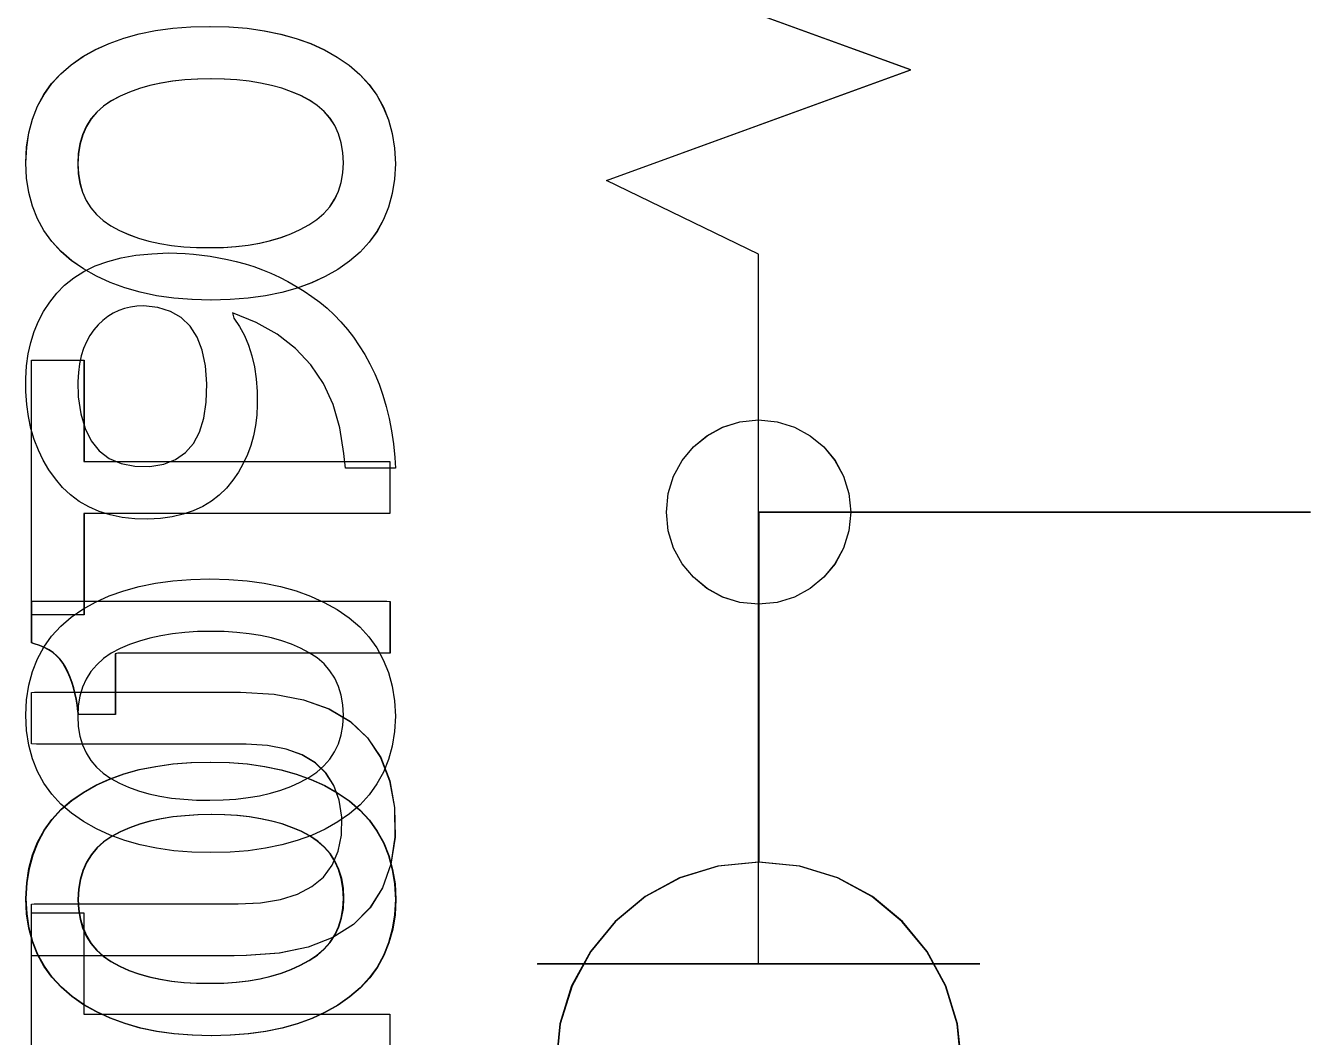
# Model space of a CAD drawing. Extents: x 1 to 47.7, y 0.2 to 35.
# Drawn here: x 34.6095 to 34.9579, y 8.7926 to 9.0671 of the extents above; entities that cross this region are included whole.
import ezdxf

# ---------------------------------------------------------------- set-up
doc = ezdxf.new("R2010")
doc.units = 0
doc.header["$MEASUREMENT"] = 0
for name, color, linetype in [('5_1___24__TARGET_LEDS___12', 7, 'CONTINUOUS'), ('6_2___8__INDEPENDENT_INPUT', 7, 'CONTINUOUS'), ('6_3___8__OPTOISO_INDEPENDE', 7, 'CONTINUOUS'), ('6_4___24__OPTOISO_INDEPEND', 7, 'CONTINUOUS'), ('6_5___8__INDEPENDENT_INPUT', 7, 'CONTINUOUS'), ('6_6___8__INDEPENDENT_INPUT', 7, 'CONTINUOUS'), ('6_7___8__OPTOISO_INDEPENDE', 7, 'CONTINUOUS'), ('6_8___8__OPTOISO_INDEPENDE', 7, 'CONTINUOUS')]:
    doc.layers.add(name, color=color, linetype=linetype)

msp = doc.modelspace()

# ---------------------------------------------------------------- linework, layer by layer
at = {"layer": '5_1___24__TARGET_LEDS___12'}
for points in [[(34.80842, 8.84019), (34.80842, 8.93518), (34.95803, 8.93518)], [(34.8634, 8.78518), (34.86229, 8.79627), (34.85908, 8.80659), (34.85402, 8.81594), (34.8473, 8.82408), (34.83917, 8.8308), (34.82983, 8.83587), (34.8195, 8.83908), (34.80842, 8.84019), (34.79733, 8.83908), (34.787, 8.83587), (34.77765, 8.8308), (34.76951, 8.82408), (34.7628, 8.81594), (34.75772, 8.80659), (34.75452, 8.79627), (34.7534, 8.78518)]]:
    msp.add_lwpolyline(points, dxfattribs=at)
for points in [[(34.70839, 8.89686), (34.70554, 8.89686), (34.69795, 8.89686), (34.68709, 8.89686), (34.67441, 8.89686), (34.66136, 8.89686), (34.64941, 8.89686), (34.64, 8.89686), (34.6346, 8.89686), (34.63386, 8.8967), (34.63386, 8.89549), (34.63386, 8.89338), (34.63386, 8.8907), (34.63386, 8.88778), (34.63386, 8.88494), (34.63386, 8.88251), (34.63386, 8.88081), (34.63386, 8.88017), (34.63347, 8.88017), (34.63245, 8.88017), (34.63099, 8.88017), (34.62928, 8.88017), (34.62752, 8.88017), (34.62591, 8.88017), (34.62465, 8.88017), (34.62392, 8.88017), (34.62375, 8.88103), (34.62355, 8.88272), (34.62329, 8.88436), (34.62297, 8.88593), (34.62258, 8.88744), (34.62212, 8.8889), (34.6216, 8.8903), (34.62101, 8.89164), (34.62036, 8.89292), (34.61966, 8.8941), (34.61885, 8.89518), (34.61795, 8.89615), (34.61695, 8.89701), (34.61584, 8.89777), (34.61464, 8.89841), (34.61334, 8.89895), (34.61194, 8.89939), (34.61121, 8.89968), (34.61121, 8.9005), (34.61121, 8.90194), (34.61121, 8.90377), (34.61121, 8.90577), (34.61121, 8.90771), (34.61121, 8.90937), (34.61121, 8.91053), (34.61121, 8.91097), (34.61492, 8.91097), (34.62482, 8.91097), (34.63898, 8.91097), (34.65551, 8.91097), (34.67253, 8.91097), (34.68811, 8.91097), (34.70038, 8.91097), (34.70742, 8.91097), (34.70839, 8.91083), (34.70839, 8.90981), (34.70839, 8.90803), (34.70839, 8.90576), (34.70839, 8.9033), (34.70839, 8.9009), (34.70839, 8.89884), (34.70839, 8.8974)], [(34.65963, 8.8673), (34.66477, 8.86717), (34.66968, 8.86678), (34.67435, 8.86613), (34.67878, 8.86521), (34.68297, 8.86404), (34.68693, 8.86261), (34.69064, 8.86092), (34.69412, 8.85897), (34.69735, 8.85675), (34.70024, 8.85428), (34.70274, 8.85156), (34.70488, 8.84859), (34.70664, 8.84537), (34.70802, 8.84191), (34.70904, 8.8382), (34.70968, 8.83424), (34.70995, 8.83004), (34.70968, 8.82588), (34.70905, 8.82196), (34.70804, 8.81828), (34.70667, 8.81485), (34.70492, 8.81167), (34.70281, 8.80873), (34.70033, 8.80603), (34.69747, 8.80357), (34.69429, 8.80136), (34.69087, 8.79941), (34.68719, 8.79772), (34.68327, 8.79629), (34.6791, 8.79512), (34.67467, 8.79421), (34.67, 8.79356), (34.66507, 8.79317), (34.6599, 8.79304), (34.65474, 8.79317), (34.64982, 8.79357), (34.64514, 8.79423), (34.6407, 8.79515), (34.6365, 8.79634), (34.63254, 8.79779), (34.62882, 8.79951), (34.62533, 8.80148), (34.6221, 8.80372), (34.61921, 8.8062), (34.6167, 8.80893), (34.61457, 8.81189), (34.61283, 8.81509), (34.61146, 8.81853), (34.61047, 8.82221), (34.60987, 8.82613), (34.60965, 8.8303), (34.60989, 8.8345), (34.61051, 8.83845), (34.6115, 8.84215), (34.61286, 8.8456), (34.61459, 8.8488), (34.61669, 8.85175), (34.61915, 8.85445), (34.62199, 8.85689), (34.62518, 8.85908), (34.62862, 8.861), (34.6323, 8.86267), (34.63624, 8.86409), (34.64042, 8.86524), (34.64485, 8.86614), (34.64953, 8.86678), (34.65445, 8.86717)], [(34.6599, 8.85305), (34.65628, 8.85298), (34.65281, 8.85276), (34.6495, 8.8524), (34.64634, 8.85189), (34.64333, 8.85124), (34.64048, 8.85043), (34.63777, 8.84949), (34.63522, 8.84839), (34.63285, 8.84713), (34.63074, 8.84567), (34.62891, 8.84402), (34.62736, 8.84217), (34.62608, 8.84013), (34.62509, 8.8379), (34.62436, 8.83547), (34.62392, 8.83285), (34.62375, 8.83004), (34.62392, 8.82727), (34.62436, 8.82469), (34.62507, 8.8223), (34.62606, 8.8201), (34.62731, 8.81808), (34.62885, 8.81626), (34.63065, 8.81463), (34.63273, 8.81319), (34.63506, 8.81192), (34.63756, 8.8108), (34.64022, 8.80984), (34.64305, 8.80903), (34.64604, 8.80837), (34.64919, 8.80787), (34.65251, 8.80752), (34.65598, 8.80732), (34.65963, 8.80728), (34.66323, 8.80735), (34.66667, 8.80758), (34.66996, 8.80796), (34.67309, 8.8085), (34.67606, 8.80918), (34.67888, 8.81002), (34.68155, 8.81102), (34.68405, 8.81217), (34.68644, 8.81346), (34.68862, 8.81491), (34.69051, 8.81655), (34.69211, 8.81838), (34.69343, 8.82039), (34.69446, 8.82259), (34.69521, 8.82497), (34.69567, 8.82754), (34.69584, 8.8303), (34.69567, 8.83311), (34.69522, 8.83572), (34.69448, 8.83814), (34.69346, 8.84036), (34.69216, 8.84239), (34.69058, 8.84422), (34.68871, 8.84585), (34.68656, 8.84728), (34.68421, 8.84851), (34.68173, 8.84958), (34.67909, 8.8505), (34.67629, 8.85128), (34.67333, 8.85192), (34.67021, 8.85242), (34.66693, 8.85277), (34.6635, 8.85298)]]:
    msp.add_lwpolyline(points, close=True, dxfattribs=at)
at = {"layer": '6_2___8__INDEPENDENT_INPUT'}
for points in [[(34.64826, 9.00541), (34.65049, 9.00538), (34.65273, 9.00527), (34.655, 9.00509), (34.65728, 9.00484), (34.65959, 9.00452), (34.66191, 9.00413), (34.66425, 9.00367), (34.66662, 9.00313), (34.669, 9.00251), (34.67138, 9.00175), (34.67373, 9.00088), (34.67604, 8.99992), (34.67833, 8.99886), (34.68058, 8.99769), (34.6828, 8.99643), (34.685, 8.99506), (34.68716, 8.99359), (34.68927, 8.99205), (34.69128, 8.9904), (34.6932, 8.98862), (34.69503, 8.98672), (34.69677, 8.98469), (34.69842, 8.98254), (34.69999, 8.98026), (34.70147, 8.97786), (34.70286, 8.97534), (34.70417, 8.97265), (34.70535, 8.96983), (34.7064, 8.96686), (34.70731, 8.96376), (34.70809, 8.96052), (34.70873, 8.95713), (34.70924, 8.95361), (34.70962, 8.94995), (34.70978, 8.94704), (34.70907, 8.94704), (34.70757, 8.94704), (34.70554, 8.94704), (34.70323, 8.94704), (34.7009, 8.94704), (34.69879, 8.94704), (34.69714, 8.94704), (34.69622, 8.94704), (34.69584, 8.95103), (34.69475, 8.95797), (34.69289, 8.9643), (34.69026, 8.97), (34.68686, 8.97508), (34.68269, 8.97954), (34.67775, 8.98337), (34.67205, 8.98659), (34.66557, 8.98919), (34.66598, 8.98777), (34.66752, 8.9855), (34.66884, 8.98303), (34.66995, 8.98038), (34.67085, 8.97753), (34.67153, 8.97449), (34.672, 8.97126), (34.67226, 8.96783), (34.67231, 8.96432), (34.67218, 8.96139), (34.67185, 8.95857), (34.67132, 8.95584), (34.67059, 8.95322), (34.66966, 8.9507), (34.66854, 8.94828), (34.66721, 8.94596), (34.66569, 8.94374), (34.66396, 8.94163), (34.66203, 8.93973), (34.65989, 8.93807), (34.65754, 8.93666), (34.65498, 8.93549), (34.65221, 8.93456), (34.64924, 8.93387), (34.64606, 8.93342), (34.64267, 8.93321), (34.63908, 8.9333), (34.63565, 8.93369), (34.63243, 8.93435), (34.62943, 8.93529), (34.62663, 8.9365), (34.62405, 8.938), (34.62168, 8.93978), (34.61952, 8.94183), (34.61757, 8.94415), (34.61581, 8.94659), (34.61427, 8.94918), (34.61294, 8.95192), (34.61183, 8.9548), (34.61093, 8.95783), (34.61025, 8.96101), (34.60979, 8.96434), (34.60955, 8.96781), (34.60953, 8.97137), (34.60974, 8.97478), (34.61019, 8.97803), (34.61088, 8.98114), (34.61181, 8.9841), (34.61298, 8.98692), (34.61438, 8.98958), (34.61603, 8.9921), (34.61792, 8.99447), (34.62007, 8.9967), (34.62254, 8.99869), (34.62531, 9.00042), (34.62838, 9.0019), (34.63175, 9.00311), (34.63542, 9.00407), (34.6394, 9.00478), (34.64368, 9.00522)], [(34.64145, 8.99105), (34.63968, 8.99097), (34.63797, 8.99073), (34.63633, 8.99033), (34.63476, 8.98977), (34.63326, 8.98905), (34.63183, 8.98816), (34.63046, 8.98712), (34.62917, 8.98592), (34.62796, 8.98456), (34.62689, 8.98304), (34.62598, 8.98135), (34.62521, 8.97951), (34.62459, 8.97751), (34.62412, 8.97534), (34.62381, 8.97302), (34.62364, 8.97054), (34.62377, 8.9664), (34.62443, 8.96177), (34.6256, 8.95778), (34.62728, 8.95444), (34.62947, 8.95174), (34.63218, 8.9497), (34.63539, 8.94831), (34.63911, 8.94756), (34.64322, 8.9475), (34.64695, 8.94813), (34.65015, 8.94937), (34.65285, 8.95124), (34.65503, 8.95372), (34.65669, 8.95683), (34.65784, 8.96056), (34.65847, 8.96492), (34.6586, 8.9699), (34.65824, 8.97477), (34.65738, 8.97901), (34.656, 8.98261), (34.65411, 8.98557), (34.65171, 8.98789), (34.64881, 8.98958), (34.64538, 8.99063)], [(34.65949, 8.91698), (34.66464, 8.91685), (34.66955, 8.91646), (34.67422, 8.91581), (34.67865, 8.9149), (34.68284, 8.91373), (34.68679, 8.9123), (34.69051, 8.9106), (34.69399, 8.90865), (34.69722, 8.90644), (34.7001, 8.90396), (34.70261, 8.90124), (34.70474, 8.89828), (34.7065, 8.89506), (34.70789, 8.8916), (34.7089, 8.88789), (34.70954, 8.88393), (34.70981, 8.87972), (34.70955, 8.87556), (34.70891, 8.87165), (34.70791, 8.86798), (34.70653, 8.86455), (34.70479, 8.86136), (34.70267, 8.85842), (34.70019, 8.85572), (34.69734, 8.85327), (34.69416, 8.85106), (34.69073, 8.84911), (34.68706, 8.84742), (34.68313, 8.84599), (34.67896, 8.84481), (34.67454, 8.8439), (34.66986, 8.84325), (34.66494, 8.84286), (34.65976, 8.84273), (34.6546, 8.84286), (34.64968, 8.84326), (34.645, 8.84392), (34.64056, 8.84484), (34.63636, 8.84603), (34.6324, 8.84748), (34.62868, 8.84919), (34.6252, 8.85117), (34.62196, 8.85341), (34.61907, 8.85589), (34.61656, 8.85861), (34.61444, 8.86158), (34.61269, 8.86478), (34.61132, 8.86822), (34.61034, 8.8719), (34.60973, 8.87583), (34.60951, 8.87999), (34.60976, 8.88419), (34.61038, 8.88814), (34.61136, 8.89184), (34.61272, 8.89529), (34.61445, 8.89849), (34.61655, 8.90144), (34.61902, 8.90414), (34.62186, 8.90658), (34.62504, 8.90877), (34.62848, 8.91069), (34.63217, 8.91236), (34.6361, 8.91377), (34.64028, 8.91493), (34.64471, 8.91582), (34.64939, 8.91647), (34.65432, 8.91685)], [(34.65976, 8.90275), (34.65614, 8.90268), (34.65268, 8.90246), (34.64936, 8.9021), (34.6462, 8.90159), (34.6432, 8.90093), (34.64034, 8.90013), (34.63764, 8.89918), (34.63509, 8.89809), (34.63271, 8.89683), (34.63061, 8.89537), (34.62878, 8.89371), (34.62722, 8.89186), (34.62595, 8.88982), (34.62495, 8.88758), (34.62423, 8.88516), (34.62378, 8.88253), (34.62362, 8.87972), (34.62378, 8.87695), (34.62422, 8.87437), (34.62493, 8.87198), (34.62592, 8.86978), (34.62718, 8.86777), (34.62871, 8.86595), (34.63052, 8.86432), (34.63259, 8.86287), (34.63492, 8.86161), (34.63742, 8.86049), (34.64009, 8.85953), (34.64291, 8.85872), (34.6459, 8.85806), (34.64905, 8.85755), (34.65237, 8.8572), (34.65585, 8.857), (34.65949, 8.85696), (34.66309, 8.85704), (34.66653, 8.85727), (34.66982, 8.85765), (34.67295, 8.85818), (34.67593, 8.85887), (34.67875, 8.85971), (34.68141, 8.86071), (34.68392, 8.86185), (34.68631, 8.86314), (34.68848, 8.8646), (34.69037, 8.86624), (34.69198, 8.86807), (34.6933, 8.87008), (34.69433, 8.87228), (34.69507, 8.87467), (34.69553, 8.87724), (34.69571, 8.87999), (34.69554, 8.8828), (34.69508, 8.88542), (34.69435, 8.88784), (34.69333, 8.89006), (34.69203, 8.89208), (34.69044, 8.89391), (34.68858, 8.89554), (34.68643, 8.89698), (34.68407, 8.89821), (34.68159, 8.89927), (34.67895, 8.9002), (34.67615, 8.90098), (34.6732, 8.90162), (34.67008, 8.90211), (34.6668, 8.90247), (34.66336, 8.90268)]]:
    msp.add_lwpolyline(points, close=True, dxfattribs=at)
for points in [[(34.80829, 8.81269), (34.80829, 8.93519), (34.95794, 8.93519)], [(34.62531, 8.79891), (34.70825, 8.79891), (34.70825, 8.78482), (34.62531, 8.78482), (34.62531, 8.75735), (34.61107, 8.75735), (34.61107, 8.8264), (34.62531, 8.8264), (34.62531, 8.79891)], [(34.7483, 8.81269), (34.8683, 8.81269)]]:
    msp.add_lwpolyline(points, dxfattribs=at)
at = {"layer": '6_3___8__OPTOISO_INDEPENDE'}
for points in [[(34.64826, 9.00541), (34.65049, 9.00538), (34.65273, 9.00527), (34.655, 9.00509), (34.65728, 9.00484), (34.65959, 9.00452), (34.66191, 9.00413), (34.66425, 9.00367), (34.66662, 9.00313), (34.669, 9.00251), (34.67138, 9.00175), (34.67373, 9.00088), (34.67604, 8.99992), (34.67833, 8.99886), (34.68058, 8.99769), (34.6828, 8.99643), (34.685, 8.99506), (34.68716, 8.99359), (34.68927, 8.99205), (34.69128, 8.9904), (34.6932, 8.98862), (34.69503, 8.98672), (34.69677, 8.98469), (34.69842, 8.98254), (34.69999, 8.98026), (34.70147, 8.97786), (34.70286, 8.97534), (34.70417, 8.97265), (34.70535, 8.96983), (34.7064, 8.96686), (34.70731, 8.96376), (34.70809, 8.96052), (34.70873, 8.95713), (34.70924, 8.95361), (34.70962, 8.94995), (34.70978, 8.94704), (34.70907, 8.94704), (34.70757, 8.94704), (34.70554, 8.94704), (34.70323, 8.94704), (34.7009, 8.94704), (34.69879, 8.94704), (34.69714, 8.94704), (34.69622, 8.94704), (34.69584, 8.95103), (34.69475, 8.95797), (34.69289, 8.9643), (34.69026, 8.97), (34.68686, 8.97508), (34.68269, 8.97954), (34.67775, 8.98337), (34.67205, 8.98659), (34.66557, 8.98919), (34.66598, 8.98777), (34.66752, 8.9855), (34.66884, 8.98303), (34.66995, 8.98038), (34.67085, 8.97753), (34.67153, 8.97449), (34.672, 8.97126), (34.67226, 8.96783), (34.67231, 8.96432), (34.67218, 8.96139), (34.67185, 8.95857), (34.67132, 8.95584), (34.67059, 8.95322), (34.66966, 8.9507), (34.66854, 8.94828), (34.66721, 8.94596), (34.66569, 8.94374), (34.66396, 8.94163), (34.66203, 8.93973), (34.65989, 8.93807), (34.65754, 8.93666), (34.65498, 8.93549), (34.65221, 8.93456), (34.64924, 8.93387), (34.64606, 8.93342), (34.64267, 8.93321), (34.63908, 8.9333), (34.63565, 8.93369), (34.63243, 8.93435), (34.62943, 8.93529), (34.62663, 8.9365), (34.62405, 8.938), (34.62168, 8.93978), (34.61952, 8.94183), (34.61757, 8.94415), (34.61581, 8.94659), (34.61427, 8.94918), (34.61294, 8.95192), (34.61183, 8.9548), (34.61093, 8.95783), (34.61025, 8.96101), (34.60979, 8.96434), (34.60955, 8.96781), (34.60953, 8.97137), (34.60974, 8.97478), (34.61019, 8.97803), (34.61088, 8.98114), (34.61181, 8.9841), (34.61298, 8.98692), (34.61438, 8.98958), (34.61603, 8.9921), (34.61792, 8.99447), (34.62007, 8.9967), (34.62254, 8.99869), (34.62531, 9.00042), (34.62838, 9.0019), (34.63175, 9.00311), (34.63542, 9.00407), (34.6394, 9.00478), (34.64368, 9.00522)], [(34.64145, 8.99105), (34.63968, 8.99097), (34.63797, 8.99073), (34.63633, 8.99033), (34.63476, 8.98977), (34.63326, 8.98905), (34.63183, 8.98816), (34.63046, 8.98712), (34.62917, 8.98592), (34.62796, 8.98456), (34.62689, 8.98304), (34.62598, 8.98135), (34.62521, 8.97951), (34.62459, 8.97751), (34.62412, 8.97534), (34.62381, 8.97302), (34.62364, 8.97054), (34.62377, 8.9664), (34.62443, 8.96177), (34.6256, 8.95778), (34.62728, 8.95444), (34.62947, 8.95174), (34.63218, 8.9497), (34.63539, 8.94831), (34.63911, 8.94756), (34.64322, 8.9475), (34.64695, 8.94813), (34.65015, 8.94937), (34.65285, 8.95124), (34.65503, 8.95372), (34.65669, 8.95683), (34.65784, 8.96056), (34.65847, 8.96492), (34.6586, 8.9699), (34.65824, 8.97477), (34.65738, 8.97901), (34.656, 8.98261), (34.65411, 8.98557), (34.65171, 8.98789), (34.64881, 8.98958), (34.64538, 8.99063)], [(34.65949, 8.91698), (34.66464, 8.91685), (34.66955, 8.91646), (34.67422, 8.91581), (34.67865, 8.9149), (34.68284, 8.91373), (34.68679, 8.9123), (34.69051, 8.9106), (34.69399, 8.90865), (34.69722, 8.90644), (34.7001, 8.90396), (34.70261, 8.90124), (34.70474, 8.89828), (34.7065, 8.89506), (34.70789, 8.8916), (34.7089, 8.88789), (34.70954, 8.88393), (34.70981, 8.87972), (34.70955, 8.87556), (34.70891, 8.87165), (34.70791, 8.86798), (34.70653, 8.86455), (34.70479, 8.86136), (34.70267, 8.85842), (34.70019, 8.85572), (34.69734, 8.85327), (34.69416, 8.85106), (34.69073, 8.84911), (34.68706, 8.84742), (34.68313, 8.84599), (34.67896, 8.84481), (34.67454, 8.8439), (34.66986, 8.84325), (34.66494, 8.84286), (34.65976, 8.84273), (34.6546, 8.84286), (34.64968, 8.84326), (34.645, 8.84392), (34.64056, 8.84484), (34.63636, 8.84603), (34.6324, 8.84748), (34.62868, 8.84919), (34.6252, 8.85117), (34.62196, 8.85341), (34.61907, 8.85589), (34.61656, 8.85861), (34.61444, 8.86158), (34.61269, 8.86478), (34.61132, 8.86822), (34.61034, 8.8719), (34.60973, 8.87583), (34.60951, 8.87999), (34.60976, 8.88419), (34.61038, 8.88814), (34.61136, 8.89184), (34.61272, 8.89529), (34.61445, 8.89849), (34.61655, 8.90144), (34.61902, 8.90414), (34.62186, 8.90658), (34.62504, 8.90877), (34.62848, 8.91069), (34.63217, 8.91236), (34.6361, 8.91377), (34.64028, 8.91493), (34.64471, 8.91582), (34.64939, 8.91647), (34.65432, 8.91685)], [(34.65976, 8.90275), (34.65614, 8.90268), (34.65268, 8.90246), (34.64936, 8.9021), (34.6462, 8.90159), (34.6432, 8.90093), (34.64034, 8.90013), (34.63764, 8.89918), (34.63509, 8.89809), (34.63271, 8.89683), (34.63061, 8.89537), (34.62878, 8.89371), (34.62722, 8.89186), (34.62595, 8.88982), (34.62495, 8.88758), (34.62423, 8.88516), (34.62378, 8.88253), (34.62362, 8.87972), (34.62378, 8.87695), (34.62422, 8.87437), (34.62493, 8.87198), (34.62592, 8.86978), (34.62718, 8.86777), (34.62871, 8.86595), (34.63052, 8.86432), (34.63259, 8.86287), (34.63492, 8.86161), (34.63742, 8.86049), (34.64009, 8.85953), (34.64291, 8.85872), (34.6459, 8.85806), (34.64905, 8.85755), (34.65237, 8.8572), (34.65585, 8.857), (34.65949, 8.85696), (34.66309, 8.85704), (34.66653, 8.85727), (34.66982, 8.85765), (34.67295, 8.85818), (34.67593, 8.85887), (34.67875, 8.85971), (34.68141, 8.86071), (34.68392, 8.86185), (34.68631, 8.86314), (34.68848, 8.8646), (34.69037, 8.86624), (34.69198, 8.86807), (34.6933, 8.87008), (34.69433, 8.87228), (34.69507, 8.87467), (34.69553, 8.87724), (34.69571, 8.87999), (34.69554, 8.8828), (34.69508, 8.88542), (34.69435, 8.88784), (34.69333, 8.89006), (34.69203, 8.89208), (34.69044, 8.89391), (34.68858, 8.89554), (34.68643, 8.89698), (34.68407, 8.89821), (34.68159, 8.89927), (34.67895, 8.9002), (34.67615, 8.90098), (34.6732, 8.90162), (34.67008, 8.90211), (34.6668, 8.90247), (34.66336, 8.90268)]]:
    msp.add_lwpolyline(points, close=True, dxfattribs=at)
for points in [[(34.80829, 8.81269), (34.80829, 8.9352), (34.95794, 8.9352)], [(34.62531, 8.79891), (34.70825, 8.79891), (34.70825, 8.78482), (34.62531, 8.78482), (34.62531, 8.75735), (34.61107, 8.75735), (34.61107, 8.8264), (34.62531, 8.8264), (34.62531, 8.79891)], [(34.7483, 8.81269), (34.8683, 8.81269)]]:
    msp.add_lwpolyline(points, dxfattribs=at)
at = {"layer": '6_4___24__OPTOISO_INDEPEND'}
for points in [[(34.80829, 8.84019), (34.80829, 8.93518), (34.95794, 8.93518)], [(34.86327, 8.78518), (34.86216, 8.79627), (34.85895, 8.80659), (34.85389, 8.81594), (34.84717, 8.82408), (34.83904, 8.8308), (34.8297, 8.83587), (34.81937, 8.83908), (34.80829, 8.84019), (34.7972, 8.83908), (34.78687, 8.83587), (34.77752, 8.8308), (34.76938, 8.82408), (34.76267, 8.81594), (34.75759, 8.80659), (34.75439, 8.79627), (34.75327, 8.78518)]]:
    msp.add_lwpolyline(points, dxfattribs=at)
for points in [[(34.70828, 8.89686), (34.70543, 8.89686), (34.69784, 8.89686), (34.68698, 8.89686), (34.6743, 8.89686), (34.66125, 8.89686), (34.6493, 8.89686), (34.63989, 8.89686), (34.63449, 8.89686), (34.63375, 8.8967), (34.63375, 8.89549), (34.63375, 8.89338), (34.63375, 8.8907), (34.63375, 8.88778), (34.63375, 8.88494), (34.63375, 8.88251), (34.63375, 8.88081), (34.63375, 8.88017), (34.63336, 8.88017), (34.63234, 8.88017), (34.63088, 8.88017), (34.62917, 8.88017), (34.62742, 8.88017), (34.62581, 8.88017), (34.62454, 8.88017), (34.62381, 8.88017), (34.62364, 8.88103), (34.62344, 8.88272), (34.62318, 8.88436), (34.62286, 8.88593), (34.62247, 8.88744), (34.62201, 8.8889), (34.62149, 8.8903), (34.6209, 8.89164), (34.62025, 8.89292), (34.61955, 8.8941), (34.61874, 8.89518), (34.61784, 8.89615), (34.61684, 8.89701), (34.61573, 8.89777), (34.61453, 8.89841), (34.61323, 8.89895), (34.61183, 8.89939), (34.6111, 8.89968), (34.6111, 8.9005), (34.6111, 8.90194), (34.6111, 8.90377), (34.6111, 8.90577), (34.6111, 8.90771), (34.6111, 8.90937), (34.6111, 8.91053), (34.6111, 8.91097), (34.61482, 8.91097), (34.62471, 8.91097), (34.63887, 8.91097), (34.65541, 8.91097), (34.67242, 8.91097), (34.688, 8.91097), (34.70027, 8.91097), (34.70731, 8.91097), (34.70828, 8.91083), (34.70828, 8.90981), (34.70828, 8.90803), (34.70828, 8.90576), (34.70828, 8.9033), (34.70828, 8.9009), (34.70828, 8.89884), (34.70828, 8.8974)], [(34.65952, 8.8673), (34.66467, 8.86717), (34.66957, 8.86678), (34.67424, 8.86613), (34.67867, 8.86521), (34.68287, 8.86404), (34.68682, 8.86261), (34.69054, 8.86092), (34.69402, 8.85897), (34.69725, 8.85675), (34.70013, 8.85428), (34.70263, 8.85156), (34.70477, 8.84859), (34.70653, 8.84537), (34.70792, 8.84191), (34.70893, 8.8382), (34.70957, 8.83424), (34.70984, 8.83004), (34.70957, 8.82588), (34.70894, 8.82196), (34.70793, 8.81828), (34.70656, 8.81485), (34.70481, 8.81167), (34.7027, 8.80873), (34.70022, 8.80603), (34.69737, 8.80357), (34.69418, 8.80136), (34.69076, 8.79941), (34.68708, 8.79772), (34.68316, 8.79629), (34.67899, 8.79512), (34.67456, 8.79421), (34.66989, 8.79356), (34.66496, 8.79317), (34.65979, 8.79304), (34.65463, 8.79317), (34.64971, 8.79357), (34.64503, 8.79423), (34.64059, 8.79515), (34.63639, 8.79634), (34.63243, 8.79779), (34.62871, 8.79951), (34.62523, 8.80148), (34.62199, 8.80372), (34.6191, 8.8062), (34.61659, 8.80893), (34.61446, 8.81189), (34.61272, 8.81509), (34.61135, 8.81853), (34.61037, 8.82221), (34.60976, 8.82613), (34.60954, 8.8303), (34.60979, 8.8345), (34.6104, 8.83845), (34.61139, 8.84215), (34.61275, 8.8456), (34.61448, 8.8488), (34.61658, 8.85175), (34.61904, 8.85445), (34.62188, 8.85689), (34.62507, 8.85908), (34.62851, 8.861), (34.63219, 8.86267), (34.63613, 8.86409), (34.64031, 8.86524), (34.64474, 8.86614), (34.64942, 8.86678), (34.65434, 8.86717)], [(34.65979, 8.85305), (34.65617, 8.85298), (34.6527, 8.85276), (34.64939, 8.8524), (34.64623, 8.85189), (34.64322, 8.85124), (34.64037, 8.85043), (34.63767, 8.84949), (34.63512, 8.84839), (34.63274, 8.84713), (34.63063, 8.84567), (34.6288, 8.84402), (34.62725, 8.84217), (34.62598, 8.84013), (34.62498, 8.8379), (34.62426, 8.83547), (34.62381, 8.83285), (34.62364, 8.83004), (34.62381, 8.82727), (34.62425, 8.82469), (34.62496, 8.8223), (34.62595, 8.8201), (34.62721, 8.81808), (34.62874, 8.81626), (34.63054, 8.81463), (34.63262, 8.81319), (34.63495, 8.81192), (34.63745, 8.8108), (34.64011, 8.80984), (34.64294, 8.80903), (34.64593, 8.80837), (34.64908, 8.80787), (34.6524, 8.80752), (34.65588, 8.80732), (34.65952, 8.80728), (34.66312, 8.80735), (34.66656, 8.80758), (34.66985, 8.80796), (34.67298, 8.8085), (34.67596, 8.80918), (34.67877, 8.81002), (34.68144, 8.81102), (34.68395, 8.81217), (34.68633, 8.81346), (34.68851, 8.81491), (34.6904, 8.81655), (34.692, 8.81838), (34.69332, 8.82039), (34.69436, 8.82259), (34.6951, 8.82497), (34.69556, 8.82754), (34.69573, 8.8303), (34.69556, 8.83311), (34.69511, 8.83572), (34.69437, 8.83814), (34.69336, 8.84036), (34.69206, 8.84239), (34.69047, 8.84422), (34.68861, 8.84585), (34.68646, 8.84728), (34.6841, 8.84851), (34.68162, 8.84958), (34.67898, 8.8505), (34.67618, 8.85128), (34.67322, 8.85192), (34.6701, 8.85242), (34.66682, 8.85277), (34.66339, 8.85298)]]:
    msp.add_lwpolyline(points, close=True, dxfattribs=at)
at = {"layer": '6_5___8__INDEPENDENT_INPUT'}
for points in [[(34.95795, 8.93511), (34.80828, 8.93511), (34.80828, 9.00508), (34.76703, 9.02509), (34.84954, 9.05511), (34.76703, 9.08512), (34.84954, 9.11514), (34.76703, 9.14515), (34.84954, 9.17517), (34.80828, 9.19517), (34.80828, 9.23511), (34.95795, 9.23511)], [(34.62531, 8.94881), (34.70825, 8.94881), (34.70825, 8.93472), (34.62531, 8.93472), (34.62531, 8.90725), (34.61107, 8.90725), (34.61107, 8.9763), (34.62531, 8.9763), (34.62531, 8.94881)], [(34.80828, 8.81269), (34.80828, 8.93511), (34.95795, 8.93511)], [(34.74828, 8.81259), (34.86829, 8.81259)]]:
    msp.add_lwpolyline(points, dxfattribs=at)
for points in [[(34.65949, 9.06688), (34.66464, 9.06675), (34.66955, 9.06636), (34.67422, 9.06571), (34.67865, 9.0648), (34.68284, 9.06363), (34.68679, 9.0622), (34.69051, 9.06051), (34.69399, 9.05856), (34.69722, 9.05634), (34.7001, 9.05387), (34.70261, 9.05115), (34.70474, 9.04818), (34.7065, 9.04496), (34.70789, 9.0415), (34.7089, 9.03779), (34.70954, 9.03383), (34.70981, 9.02963), (34.70955, 9.02547), (34.70891, 9.02155), (34.70791, 9.01788), (34.70653, 9.01445), (34.70479, 9.01126), (34.70267, 9.00832), (34.70019, 9.00562), (34.69734, 9.00316), (34.69416, 9.00096), (34.69073, 8.99901), (34.68706, 8.99732), (34.68313, 8.99589), (34.67896, 8.99472), (34.67454, 8.99381), (34.66986, 8.99316), (34.66494, 8.99277), (34.65976, 8.99264), (34.6546, 8.99277), (34.64968, 8.99316), (34.645, 8.99382), (34.64056, 8.99474), (34.63636, 8.99593), (34.6324, 8.99738), (34.62868, 8.9991), (34.6252, 9.00108), (34.62196, 9.00331), (34.61907, 9.00579), (34.61656, 9.00852), (34.61444, 9.01148), (34.61269, 9.01468), (34.61132, 9.01812), (34.61034, 9.0218), (34.60973, 9.02572), (34.60951, 9.02989), (34.60976, 9.03409), (34.61038, 9.03804), (34.61136, 9.04175), (34.61272, 9.0452), (34.61445, 9.0484), (34.61655, 9.05135), (34.61902, 9.05404), (34.62186, 9.05649), (34.62504, 9.05868), (34.62848, 9.0606), (34.63217, 9.06227), (34.6361, 9.06368), (34.64028, 9.06483), (34.64471, 9.06573), (34.64939, 9.06637), (34.65432, 9.06675)], [(34.65976, 9.05265), (34.65614, 9.05258), (34.65268, 9.05236), (34.64936, 9.052), (34.6462, 9.05149), (34.6432, 9.05083), (34.64034, 9.05003), (34.63764, 9.04908), (34.63509, 9.04799), (34.63271, 9.04673), (34.63061, 9.04527), (34.62878, 9.04361), (34.62722, 9.04177), (34.62595, 9.03972), (34.62495, 9.03749), (34.62423, 9.03506), (34.62378, 9.03244), (34.62362, 9.02963), (34.62378, 9.02686), (34.62422, 9.02428), (34.62493, 9.02189), (34.62592, 9.01969), (34.62718, 9.01767), (34.62871, 9.01585), (34.63052, 9.01422), (34.63259, 9.01278), (34.63492, 9.01151), (34.63742, 9.01039), (34.64009, 9.00943), (34.64291, 9.00862), (34.6459, 9.00796), (34.64905, 9.00746), (34.65237, 9.00711), (34.65585, 9.00691), (34.65949, 9.00686), (34.66309, 9.00694), (34.66653, 9.00717), (34.66982, 9.00755), (34.67295, 9.00809), (34.67593, 9.00878), (34.67875, 9.00962), (34.68141, 9.01061), (34.68392, 9.01176), (34.68631, 9.01305), (34.68848, 9.0145), (34.69037, 9.01614), (34.69198, 9.01797), (34.6933, 9.01998), (34.69433, 9.02218), (34.69507, 9.02456), (34.69553, 9.02713), (34.69571, 9.02989), (34.69554, 9.0327), (34.69508, 9.03531), (34.69435, 9.03773), (34.69333, 9.03996), (34.69203, 9.04198), (34.69044, 9.04381), (34.68858, 9.04544), (34.68643, 9.04688), (34.68407, 9.04811), (34.68159, 9.04917), (34.67895, 9.0501), (34.67615, 9.05088), (34.6732, 9.05152), (34.67008, 9.05201), (34.6668, 9.05237), (34.66336, 9.05258)], [(34.80827, 8.96011), (34.81331, 8.9596), (34.81801, 8.95814), (34.82226, 8.95584), (34.82596, 8.95278), (34.82902, 8.94908), (34.83132, 8.94483), (34.83278, 8.94013), (34.83329, 8.93509), (34.83278, 8.93005), (34.83132, 8.92536), (34.82902, 8.92112), (34.82596, 8.91742), (34.82226, 8.91438), (34.81801, 8.91207), (34.81331, 8.91062), (34.80827, 8.91011), (34.80323, 8.91062), (34.79854, 8.91207), (34.79429, 8.91438), (34.7906, 8.91742), (34.78755, 8.92112), (34.78524, 8.92536), (34.78379, 8.93005), (34.78328, 8.93509), (34.78379, 8.94013), (34.78524, 8.94483), (34.78755, 8.94908), (34.7906, 8.95278), (34.79429, 8.95584), (34.79854, 8.95814), (34.80323, 8.9596)], [(34.66774, 8.88628), (34.67686, 8.88573), (34.68486, 8.88421), (34.69176, 8.88174), (34.69754, 8.8783), (34.70221, 8.8739), (34.70577, 8.86854), (34.70821, 8.86223), (34.70955, 8.85495), (34.70967, 8.84692), (34.70852, 8.83958), (34.70626, 8.83319), (34.70289, 8.82775), (34.69841, 8.82325), (34.69281, 8.81971), (34.6861, 8.81711), (34.67828, 8.81547), (34.66935, 8.81478), (34.66605, 8.81475), (34.66105, 8.81475), (34.65339, 8.81475), (34.64414, 8.81475), (34.63436, 8.81475), (34.6251, 8.81475), (34.61744, 8.81475), (34.61244, 8.81475), (34.61107, 8.81477), (34.61107, 8.8155), (34.61107, 8.81705), (34.61107, 8.81915), (34.61107, 8.82155), (34.61107, 8.82398), (34.61107, 8.82616), (34.61107, 8.82785), (34.61107, 8.82876), (34.61185, 8.82884), (34.61616, 8.82884), (34.62333, 8.82884), (34.63229, 8.82884), (34.642, 8.82884), (34.65138, 8.82884), (34.6594, 8.82884), (34.66498, 8.82884), (34.66707, 8.82884), (34.67322, 8.82913), (34.67861, 8.83001), (34.68324, 8.83146), (34.68713, 8.8335), (34.69026, 8.83612), (34.69264, 8.83933), (34.69426, 8.84311), (34.69514, 8.84748), (34.69522, 8.85238), (34.69452, 8.85694), (34.69309, 8.86091), (34.69094, 8.86429), (34.68806, 8.86706), (34.68445, 8.86924), (34.68012, 8.87082), (34.67506, 8.8718), (34.66927, 8.87219), (34.66664, 8.87219), (34.66158, 8.87219), (34.65384, 8.87219), (34.64449, 8.87219), (34.6346, 8.87219), (34.62525, 8.87219), (34.61751, 8.87219), (34.61246, 8.87219), (34.61107, 8.87221), (34.61107, 8.87294), (34.61107, 8.87449), (34.61107, 8.87659), (34.61107, 8.87899), (34.61107, 8.88142), (34.61107, 8.8836), (34.61107, 8.88529), (34.61107, 8.8862), (34.61186, 8.88628), (34.61622, 8.88628), (34.62348, 8.88628), (34.63255, 8.88628), (34.64236, 8.88628), (34.65186, 8.88628), (34.65997, 8.88628), (34.66562, 8.88628)]]:
    msp.add_lwpolyline(points, close=True, dxfattribs=at)
at = {"layer": '6_6___8__INDEPENDENT_INPUT'}
for points in [[(34.64826, 9.00541), (34.65049, 9.00538), (34.65273, 9.00527), (34.655, 9.00509), (34.65728, 9.00484), (34.65959, 9.00452), (34.66191, 9.00413), (34.66425, 9.00367), (34.66662, 9.00313), (34.669, 9.00251), (34.67138, 9.00175), (34.67373, 9.00088), (34.67604, 8.99992), (34.67833, 8.99886), (34.68058, 8.99769), (34.6828, 8.99643), (34.685, 8.99506), (34.68716, 8.99359), (34.68927, 8.99205), (34.69128, 8.9904), (34.6932, 8.98862), (34.69503, 8.98672), (34.69677, 8.98469), (34.69842, 8.98254), (34.69999, 8.98026), (34.70147, 8.97786), (34.70286, 8.97534), (34.70417, 8.97265), (34.70535, 8.96983), (34.7064, 8.96686), (34.70731, 8.96376), (34.70809, 8.96052), (34.70873, 8.95713), (34.70924, 8.95361), (34.70962, 8.94995), (34.70978, 8.94704), (34.70907, 8.94704), (34.70757, 8.94704), (34.70554, 8.94704), (34.70323, 8.94704), (34.7009, 8.94704), (34.69879, 8.94704), (34.69714, 8.94704), (34.69622, 8.94704), (34.69584, 8.95103), (34.69475, 8.95797), (34.69289, 8.9643), (34.69026, 8.97), (34.68686, 8.97508), (34.68269, 8.97954), (34.67775, 8.98337), (34.67205, 8.98659), (34.66557, 8.98919), (34.66598, 8.98777), (34.66752, 8.9855), (34.66884, 8.98303), (34.66995, 8.98038), (34.67085, 8.97753), (34.67153, 8.97449), (34.672, 8.97126), (34.67226, 8.96783), (34.67231, 8.96432), (34.67218, 8.96139), (34.67185, 8.95857), (34.67132, 8.95584), (34.67059, 8.95322), (34.66966, 8.9507), (34.66854, 8.94828), (34.66721, 8.94596), (34.66569, 8.94374), (34.66396, 8.94163), (34.66203, 8.93973), (34.65989, 8.93807), (34.65754, 8.93666), (34.65498, 8.93549), (34.65221, 8.93456), (34.64924, 8.93387), (34.64606, 8.93342), (34.64267, 8.93321), (34.63908, 8.9333), (34.63565, 8.93369), (34.63243, 8.93435), (34.62943, 8.93529), (34.62663, 8.9365), (34.62405, 8.938), (34.62168, 8.93978), (34.61952, 8.94183), (34.61757, 8.94415), (34.61581, 8.94659), (34.61427, 8.94918), (34.61294, 8.95192), (34.61183, 8.9548), (34.61093, 8.95783), (34.61025, 8.96101), (34.60979, 8.96434), (34.60955, 8.96781), (34.60953, 8.97137), (34.60974, 8.97478), (34.61019, 8.97803), (34.61088, 8.98114), (34.61181, 8.9841), (34.61298, 8.98692), (34.61438, 8.98958), (34.61603, 8.9921), (34.61792, 8.99447), (34.62007, 8.9967), (34.62254, 8.99869), (34.62531, 9.00042), (34.62838, 9.0019), (34.63175, 9.00311), (34.63542, 9.00407), (34.6394, 9.00478), (34.64368, 9.00522)], [(34.64145, 8.99105), (34.63968, 8.99097), (34.63797, 8.99073), (34.63633, 8.99033), (34.63476, 8.98977), (34.63326, 8.98905), (34.63183, 8.98816), (34.63046, 8.98712), (34.62917, 8.98592), (34.62796, 8.98456), (34.62689, 8.98304), (34.62598, 8.98135), (34.62521, 8.97951), (34.62459, 8.97751), (34.62412, 8.97534), (34.62381, 8.97302), (34.62364, 8.97054), (34.62377, 8.9664), (34.62443, 8.96177), (34.6256, 8.95778), (34.62728, 8.95444), (34.62947, 8.95174), (34.63218, 8.9497), (34.63539, 8.94831), (34.63911, 8.94756), (34.64322, 8.9475), (34.64695, 8.94813), (34.65015, 8.94937), (34.65285, 8.95124), (34.65503, 8.95372), (34.65669, 8.95683), (34.65784, 8.96056), (34.65847, 8.96492), (34.6586, 8.9699), (34.65824, 8.97477), (34.65738, 8.97901), (34.656, 8.98261), (34.65411, 8.98557), (34.65171, 8.98789), (34.64881, 8.98958), (34.64538, 8.99063)], [(34.65949, 8.91698), (34.66464, 8.91685), (34.66955, 8.91646), (34.67422, 8.91581), (34.67865, 8.9149), (34.68284, 8.91373), (34.68679, 8.9123), (34.69051, 8.9106), (34.69399, 8.90865), (34.69722, 8.90644), (34.7001, 8.90396), (34.70261, 8.90124), (34.70474, 8.89828), (34.7065, 8.89506), (34.70789, 8.8916), (34.7089, 8.88789), (34.70954, 8.88393), (34.70981, 8.87972), (34.70955, 8.87556), (34.70891, 8.87165), (34.70791, 8.86798), (34.70653, 8.86455), (34.70479, 8.86136), (34.70267, 8.85842), (34.70019, 8.85572), (34.69734, 8.85327), (34.69416, 8.85106), (34.69073, 8.84911), (34.68706, 8.84742), (34.68313, 8.84599), (34.67896, 8.84481), (34.67454, 8.8439), (34.66986, 8.84325), (34.66494, 8.84286), (34.65976, 8.84273), (34.6546, 8.84286), (34.64968, 8.84326), (34.645, 8.84392), (34.64056, 8.84484), (34.63636, 8.84603), (34.6324, 8.84748), (34.62868, 8.84919), (34.6252, 8.85117), (34.62196, 8.85341), (34.61907, 8.85589), (34.61656, 8.85861), (34.61444, 8.86158), (34.61269, 8.86478), (34.61132, 8.86822), (34.61034, 8.8719), (34.60973, 8.87583), (34.60951, 8.87999), (34.60976, 8.88419), (34.61038, 8.88814), (34.61136, 8.89184), (34.61272, 8.89529), (34.61445, 8.89849), (34.61655, 8.90144), (34.61902, 8.90414), (34.62186, 8.90658), (34.62504, 8.90877), (34.62848, 8.91069), (34.63217, 8.91236), (34.6361, 8.91377), (34.64028, 8.91493), (34.64471, 8.91582), (34.64939, 8.91647), (34.65432, 8.91685)], [(34.65976, 8.90275), (34.65614, 8.90268), (34.65268, 8.90246), (34.64936, 8.9021), (34.6462, 8.90159), (34.6432, 8.90093), (34.64034, 8.90013), (34.63764, 8.89918), (34.63509, 8.89809), (34.63271, 8.89683), (34.63061, 8.89537), (34.62878, 8.89371), (34.62722, 8.89186), (34.62595, 8.88982), (34.62495, 8.88758), (34.62423, 8.88516), (34.62378, 8.88253), (34.62362, 8.87972), (34.62378, 8.87695), (34.62422, 8.87437), (34.62493, 8.87198), (34.62592, 8.86978), (34.62718, 8.86777), (34.62871, 8.86595), (34.63052, 8.86432), (34.63259, 8.86287), (34.63492, 8.86161), (34.63742, 8.86049), (34.64009, 8.85953), (34.64291, 8.85872), (34.6459, 8.85806), (34.64905, 8.85755), (34.65237, 8.8572), (34.65585, 8.857), (34.65949, 8.85696), (34.66309, 8.85704), (34.66653, 8.85727), (34.66982, 8.85765), (34.67295, 8.85818), (34.67593, 8.85887), (34.67875, 8.85971), (34.68141, 8.86071), (34.68392, 8.86185), (34.68631, 8.86314), (34.68848, 8.8646), (34.69037, 8.86624), (34.69198, 8.86807), (34.6933, 8.87008), (34.69433, 8.87228), (34.69507, 8.87467), (34.69553, 8.87724), (34.69571, 8.87999), (34.69554, 8.8828), (34.69508, 8.88542), (34.69435, 8.88784), (34.69333, 8.89006), (34.69203, 8.89208), (34.69044, 8.89391), (34.68858, 8.89554), (34.68643, 8.89698), (34.68407, 8.89821), (34.68159, 8.89927), (34.67895, 8.9002), (34.67615, 8.90098), (34.6732, 8.90162), (34.67008, 8.90211), (34.6668, 8.90247), (34.66336, 8.90268)]]:
    msp.add_lwpolyline(points, close=True, dxfattribs=at)
for points in [[(34.80829, 8.81269), (34.80829, 8.93519), (34.95794, 8.93519)], [(34.62531, 8.79891), (34.70825, 8.79891), (34.70825, 8.78482), (34.62531, 8.78482), (34.62531, 8.75735), (34.61107, 8.75735), (34.61107, 8.8264), (34.62531, 8.8264), (34.62531, 8.79891)], [(34.7483, 8.81269), (34.8683, 8.81269)]]:
    msp.add_lwpolyline(points, dxfattribs=at)
at = {"layer": '6_7___8__OPTOISO_INDEPENDE'}
for points in [[(34.64826, 9.00541), (34.65049, 9.00538), (34.65273, 9.00527), (34.655, 9.00509), (34.65728, 9.00484), (34.65959, 9.00452), (34.66191, 9.00413), (34.66425, 9.00367), (34.66662, 9.00313), (34.669, 9.00251), (34.67138, 9.00175), (34.67373, 9.00088), (34.67604, 8.99992), (34.67833, 8.99886), (34.68058, 8.99769), (34.6828, 8.99643), (34.685, 8.99506), (34.68716, 8.99359), (34.68927, 8.99205), (34.69128, 8.9904), (34.6932, 8.98862), (34.69503, 8.98672), (34.69677, 8.98469), (34.69842, 8.98254), (34.69999, 8.98026), (34.70147, 8.97786), (34.70286, 8.97534), (34.70417, 8.97265), (34.70535, 8.96983), (34.7064, 8.96686), (34.70731, 8.96376), (34.70809, 8.96052), (34.70873, 8.95713), (34.70924, 8.95361), (34.70962, 8.94995), (34.70978, 8.94704), (34.70907, 8.94704), (34.70757, 8.94704), (34.70554, 8.94704), (34.70323, 8.94704), (34.7009, 8.94704), (34.69879, 8.94704), (34.69714, 8.94704), (34.69622, 8.94704), (34.69584, 8.95103), (34.69475, 8.95797), (34.69289, 8.9643), (34.69026, 8.97), (34.68686, 8.97508), (34.68269, 8.97954), (34.67775, 8.98337), (34.67205, 8.98659), (34.66557, 8.98919), (34.66598, 8.98777), (34.66752, 8.9855), (34.66884, 8.98303), (34.66995, 8.98038), (34.67085, 8.97753), (34.67153, 8.97449), (34.672, 8.97126), (34.67226, 8.96783), (34.67231, 8.96432), (34.67218, 8.96139), (34.67185, 8.95857), (34.67132, 8.95584), (34.67059, 8.95322), (34.66966, 8.9507), (34.66854, 8.94828), (34.66721, 8.94596), (34.66569, 8.94374), (34.66396, 8.94163), (34.66203, 8.93973), (34.65989, 8.93807), (34.65754, 8.93666), (34.65498, 8.93549), (34.65221, 8.93456), (34.64924, 8.93387), (34.64606, 8.93342), (34.64267, 8.93321), (34.63908, 8.9333), (34.63565, 8.93369), (34.63243, 8.93435), (34.62943, 8.93529), (34.62663, 8.9365), (34.62405, 8.938), (34.62168, 8.93978), (34.61952, 8.94183), (34.61757, 8.94415), (34.61581, 8.94659), (34.61427, 8.94918), (34.61294, 8.95192), (34.61183, 8.9548), (34.61093, 8.95783), (34.61025, 8.96101), (34.60979, 8.96434), (34.60955, 8.96781), (34.60953, 8.97137), (34.60974, 8.97478), (34.61019, 8.97803), (34.61088, 8.98114), (34.61181, 8.9841), (34.61298, 8.98692), (34.61438, 8.98958), (34.61603, 8.9921), (34.61792, 8.99447), (34.62007, 8.9967), (34.62254, 8.99869), (34.62531, 9.00042), (34.62838, 9.0019), (34.63175, 9.00311), (34.63542, 9.00407), (34.6394, 9.00478), (34.64368, 9.00522)], [(34.64145, 8.99105), (34.63968, 8.99097), (34.63797, 8.99073), (34.63633, 8.99033), (34.63476, 8.98977), (34.63326, 8.98905), (34.63183, 8.98816), (34.63046, 8.98712), (34.62917, 8.98592), (34.62796, 8.98456), (34.62689, 8.98304), (34.62598, 8.98135), (34.62521, 8.97951), (34.62459, 8.97751), (34.62412, 8.97534), (34.62381, 8.97302), (34.62364, 8.97054), (34.62377, 8.9664), (34.62443, 8.96177), (34.6256, 8.95778), (34.62728, 8.95444), (34.62947, 8.95174), (34.63218, 8.9497), (34.63539, 8.94831), (34.63911, 8.94756), (34.64322, 8.9475), (34.64695, 8.94813), (34.65015, 8.94937), (34.65285, 8.95124), (34.65503, 8.95372), (34.65669, 8.95683), (34.65784, 8.96056), (34.65847, 8.96492), (34.6586, 8.9699), (34.65824, 8.97477), (34.65738, 8.97901), (34.656, 8.98261), (34.65411, 8.98557), (34.65171, 8.98789), (34.64881, 8.98958), (34.64538, 8.99063)], [(34.65949, 8.91698), (34.66464, 8.91685), (34.66955, 8.91646), (34.67422, 8.91581), (34.67865, 8.9149), (34.68284, 8.91373), (34.68679, 8.9123), (34.69051, 8.9106), (34.69399, 8.90865), (34.69722, 8.90644), (34.7001, 8.90396), (34.70261, 8.90124), (34.70474, 8.89828), (34.7065, 8.89506), (34.70789, 8.8916), (34.7089, 8.88789), (34.70954, 8.88393), (34.70981, 8.87972), (34.70955, 8.87556), (34.70891, 8.87165), (34.70791, 8.86798), (34.70653, 8.86455), (34.70479, 8.86136), (34.70267, 8.85842), (34.70019, 8.85572), (34.69734, 8.85327), (34.69416, 8.85106), (34.69073, 8.84911), (34.68706, 8.84742), (34.68313, 8.84599), (34.67896, 8.84481), (34.67454, 8.8439), (34.66986, 8.84325), (34.66494, 8.84286), (34.65976, 8.84273), (34.6546, 8.84286), (34.64968, 8.84326), (34.645, 8.84392), (34.64056, 8.84484), (34.63636, 8.84603), (34.6324, 8.84748), (34.62868, 8.84919), (34.6252, 8.85117), (34.62196, 8.85341), (34.61907, 8.85589), (34.61656, 8.85861), (34.61444, 8.86158), (34.61269, 8.86478), (34.61132, 8.86822), (34.61034, 8.8719), (34.60973, 8.87583), (34.60951, 8.87999), (34.60976, 8.88419), (34.61038, 8.88814), (34.61136, 8.89184), (34.61272, 8.89529), (34.61445, 8.89849), (34.61655, 8.90144), (34.61902, 8.90414), (34.62186, 8.90658), (34.62504, 8.90877), (34.62848, 8.91069), (34.63217, 8.91236), (34.6361, 8.91377), (34.64028, 8.91493), (34.64471, 8.91582), (34.64939, 8.91647), (34.65432, 8.91685)], [(34.65976, 8.90275), (34.65614, 8.90268), (34.65268, 8.90246), (34.64936, 8.9021), (34.6462, 8.90159), (34.6432, 8.90093), (34.64034, 8.90013), (34.63764, 8.89918), (34.63509, 8.89809), (34.63271, 8.89683), (34.63061, 8.89537), (34.62878, 8.89371), (34.62722, 8.89186), (34.62595, 8.88982), (34.62495, 8.88758), (34.62423, 8.88516), (34.62378, 8.88253), (34.62362, 8.87972), (34.62378, 8.87695), (34.62422, 8.87437), (34.62493, 8.87198), (34.62592, 8.86978), (34.62718, 8.86777), (34.62871, 8.86595), (34.63052, 8.86432), (34.63259, 8.86287), (34.63492, 8.86161), (34.63742, 8.86049), (34.64009, 8.85953), (34.64291, 8.85872), (34.6459, 8.85806), (34.64905, 8.85755), (34.65237, 8.8572), (34.65585, 8.857), (34.65949, 8.85696), (34.66309, 8.85704), (34.66653, 8.85727), (34.66982, 8.85765), (34.67295, 8.85818), (34.67593, 8.85887), (34.67875, 8.85971), (34.68141, 8.86071), (34.68392, 8.86185), (34.68631, 8.86314), (34.68848, 8.8646), (34.69037, 8.86624), (34.69198, 8.86807), (34.6933, 8.87008), (34.69433, 8.87228), (34.69507, 8.87467), (34.69553, 8.87724), (34.69571, 8.87999), (34.69554, 8.8828), (34.69508, 8.88542), (34.69435, 8.88784), (34.69333, 8.89006), (34.69203, 8.89208), (34.69044, 8.89391), (34.68858, 8.89554), (34.68643, 8.89698), (34.68407, 8.89821), (34.68159, 8.89927), (34.67895, 8.9002), (34.67615, 8.90098), (34.6732, 8.90162), (34.67008, 8.90211), (34.6668, 8.90247), (34.66336, 8.90268)]]:
    msp.add_lwpolyline(points, close=True, dxfattribs=at)
for points in [[(34.80829, 8.81269), (34.80829, 8.9352), (34.95794, 8.9352)], [(34.62531, 8.79891), (34.70825, 8.79891), (34.70825, 8.78482), (34.62531, 8.78482), (34.62531, 8.75735), (34.61107, 8.75735), (34.61107, 8.8264), (34.62531, 8.8264), (34.62531, 8.79891)], [(34.7483, 8.81269), (34.8683, 8.81269)]]:
    msp.add_lwpolyline(points, dxfattribs=at)
at = {"layer": '6_8___8__OPTOISO_INDEPENDE'}
for points in [[(34.95794, 8.93511), (34.8083, 8.93511), (34.8083, 9.00508), (34.76705, 9.02509), (34.84956, 9.05511), (34.76705, 9.08512), (34.84956, 9.11514), (34.76705, 9.14515), (34.84956, 9.17517), (34.8083, 9.19517), (34.8083, 9.23511), (34.95794, 9.23511)], [(34.62534, 8.94881), (34.70828, 8.94881), (34.70828, 8.93472), (34.62534, 8.93472), (34.62534, 8.90725), (34.6111, 8.90725), (34.6111, 8.9763), (34.62534, 8.9763), (34.62534, 8.94881)], [(34.8083, 8.81269), (34.8083, 8.93511), (34.95794, 8.93511)], [(34.7483, 8.81269), (34.8683, 8.81269)]]:
    msp.add_lwpolyline(points, dxfattribs=at)
for points in [[(34.65952, 9.06688), (34.66467, 9.06675), (34.66957, 9.06636), (34.67424, 9.06571), (34.67867, 9.0648), (34.68287, 9.06363), (34.68682, 9.0622), (34.69054, 9.06051), (34.69402, 9.05856), (34.69725, 9.05634), (34.70013, 9.05387), (34.70263, 9.05115), (34.70477, 9.04818), (34.70653, 9.04496), (34.70792, 9.0415), (34.70893, 9.03779), (34.70957, 9.03383), (34.70984, 9.02963), (34.70957, 9.02547), (34.70894, 9.02155), (34.70793, 9.01788), (34.70656, 9.01445), (34.70481, 9.01126), (34.7027, 9.00832), (34.70022, 9.00562), (34.69737, 9.00316), (34.69418, 9.00096), (34.69076, 8.99901), (34.68708, 8.99732), (34.68316, 8.99589), (34.67899, 8.99472), (34.67456, 8.99381), (34.66989, 8.99316), (34.66496, 8.99277), (34.65979, 8.99264), (34.65463, 8.99277), (34.64971, 8.99316), (34.64503, 8.99382), (34.64059, 8.99474), (34.63639, 8.99593), (34.63243, 8.99738), (34.62871, 8.9991), (34.62523, 9.00108), (34.62199, 9.00331), (34.6191, 9.00579), (34.61659, 9.00852), (34.61446, 9.01148), (34.61272, 9.01468), (34.61135, 9.01812), (34.61037, 9.0218), (34.60976, 9.02572), (34.60954, 9.02989), (34.60979, 9.03409), (34.6104, 9.03804), (34.61139, 9.04175), (34.61275, 9.0452), (34.61448, 9.0484), (34.61658, 9.05135), (34.61904, 9.05404), (34.62188, 9.05649), (34.62507, 9.05868), (34.62851, 9.0606), (34.63219, 9.06227), (34.63613, 9.06368), (34.64031, 9.06483), (34.64474, 9.06573), (34.64942, 9.06637), (34.65434, 9.06675)], [(34.65979, 9.05265), (34.65617, 9.05258), (34.6527, 9.05236), (34.64939, 9.052), (34.64623, 9.05149), (34.64322, 9.05083), (34.64037, 9.05003), (34.63767, 9.04908), (34.63512, 9.04799), (34.63274, 9.04673), (34.63063, 9.04527), (34.6288, 9.04361), (34.62725, 9.04177), (34.62598, 9.03972), (34.62498, 9.03749), (34.62426, 9.03506), (34.62381, 9.03244), (34.62364, 9.02963), (34.62381, 9.02686), (34.62425, 9.02428), (34.62496, 9.02189), (34.62595, 9.01969), (34.62721, 9.01767), (34.62874, 9.01585), (34.63054, 9.01422), (34.63262, 9.01278), (34.63495, 9.01151), (34.63745, 9.01039), (34.64011, 9.00943), (34.64294, 9.00862), (34.64593, 9.00796), (34.64908, 9.00746), (34.6524, 9.00711), (34.65588, 9.00691), (34.65952, 9.00686), (34.66312, 9.00694), (34.66656, 9.00717), (34.66985, 9.00755), (34.67298, 9.00809), (34.67596, 9.00878), (34.67877, 9.00962), (34.68144, 9.01061), (34.68395, 9.01176), (34.68633, 9.01305), (34.68851, 9.0145), (34.6904, 9.01614), (34.692, 9.01797), (34.69332, 9.01998), (34.69436, 9.02218), (34.6951, 9.02456), (34.69556, 9.02713), (34.69573, 9.02989), (34.69556, 9.0327), (34.69511, 9.03531), (34.69437, 9.03773), (34.69336, 9.03996), (34.69206, 9.04198), (34.69047, 9.04381), (34.68861, 9.04544), (34.68646, 9.04688), (34.6841, 9.04811), (34.68162, 9.04917), (34.67898, 9.0501), (34.67618, 9.05088), (34.67322, 9.05152), (34.6701, 9.05201), (34.66682, 9.05237), (34.66339, 9.05258)], [(34.80829, 8.96011), (34.81333, 8.9596), (34.81803, 8.95814), (34.82228, 8.95584), (34.82598, 8.95278), (34.82904, 8.94908), (34.83134, 8.94483), (34.8328, 8.94013), (34.83331, 8.93509), (34.8328, 8.93005), (34.83134, 8.92536), (34.82904, 8.92112), (34.82598, 8.91742), (34.82228, 8.91438), (34.81803, 8.91207), (34.81333, 8.91062), (34.80829, 8.91011), (34.80325, 8.91062), (34.79856, 8.91207), (34.79431, 8.91438), (34.79062, 8.91742), (34.78757, 8.92112), (34.78526, 8.92536), (34.78381, 8.93005), (34.7833, 8.93509), (34.78381, 8.94013), (34.78526, 8.94483), (34.78757, 8.94908), (34.79062, 8.95278), (34.79431, 8.95584), (34.79856, 8.95814), (34.80325, 8.9596)], [(34.66777, 8.88628), (34.67688, 8.88573), (34.68489, 8.88421), (34.69179, 8.88174), (34.69757, 8.8783), (34.70224, 8.8739), (34.7058, 8.86854), (34.70824, 8.86223), (34.70957, 8.85495), (34.70969, 8.84692), (34.70855, 8.83958), (34.70629, 8.83319), (34.70292, 8.82775), (34.69844, 8.82325), (34.69284, 8.81971), (34.68613, 8.81711), (34.67831, 8.81547), (34.66937, 8.81478), (34.66608, 8.81475), (34.66108, 8.81475), (34.65342, 8.81475), (34.64417, 8.81475), (34.63438, 8.81475), (34.62513, 8.81475), (34.61747, 8.81475), (34.61247, 8.81475), (34.6111, 8.81477), (34.6111, 8.8155), (34.6111, 8.81705), (34.6111, 8.81915), (34.6111, 8.82155), (34.6111, 8.82398), (34.6111, 8.82616), (34.6111, 8.82785), (34.6111, 8.82876), (34.61188, 8.82884), (34.61619, 8.82884), (34.62336, 8.82884), (34.63232, 8.82884), (34.64202, 8.82884), (34.65141, 8.82884), (34.65942, 8.82884), (34.66501, 8.82884), (34.6671, 8.82884), (34.67324, 8.82913), (34.67863, 8.83001), (34.68327, 8.83146), (34.68715, 8.8335), (34.69028, 8.83612), (34.69266, 8.83933), (34.69429, 8.84311), (34.69516, 8.84748), (34.69525, 8.85238), (34.69455, 8.85694), (34.69312, 8.86091), (34.69097, 8.86429), (34.68809, 8.86706), (34.68448, 8.86924), (34.68014, 8.87082), (34.67508, 8.8718), (34.6693, 8.87219), (34.66666, 8.87219), (34.66161, 8.87219), (34.65387, 8.87219), (34.64452, 8.87219), (34.63463, 8.87219), (34.62528, 8.87219), (34.61754, 8.87219), (34.61248, 8.87219), (34.6111, 8.87221), (34.6111, 8.87294), (34.6111, 8.87449), (34.6111, 8.87659), (34.6111, 8.87899), (34.6111, 8.88142), (34.6111, 8.8836), (34.6111, 8.88529), (34.6111, 8.8862), (34.61189, 8.88628), (34.61625, 8.88628), (34.6235, 8.88628), (34.63257, 8.88628), (34.64239, 8.88628), (34.65189, 8.88628), (34.66, 8.88628), (34.66564, 8.88628)]]:
    msp.add_lwpolyline(points, close=True, dxfattribs=at)

doc.saveas('drawing.dxf')
